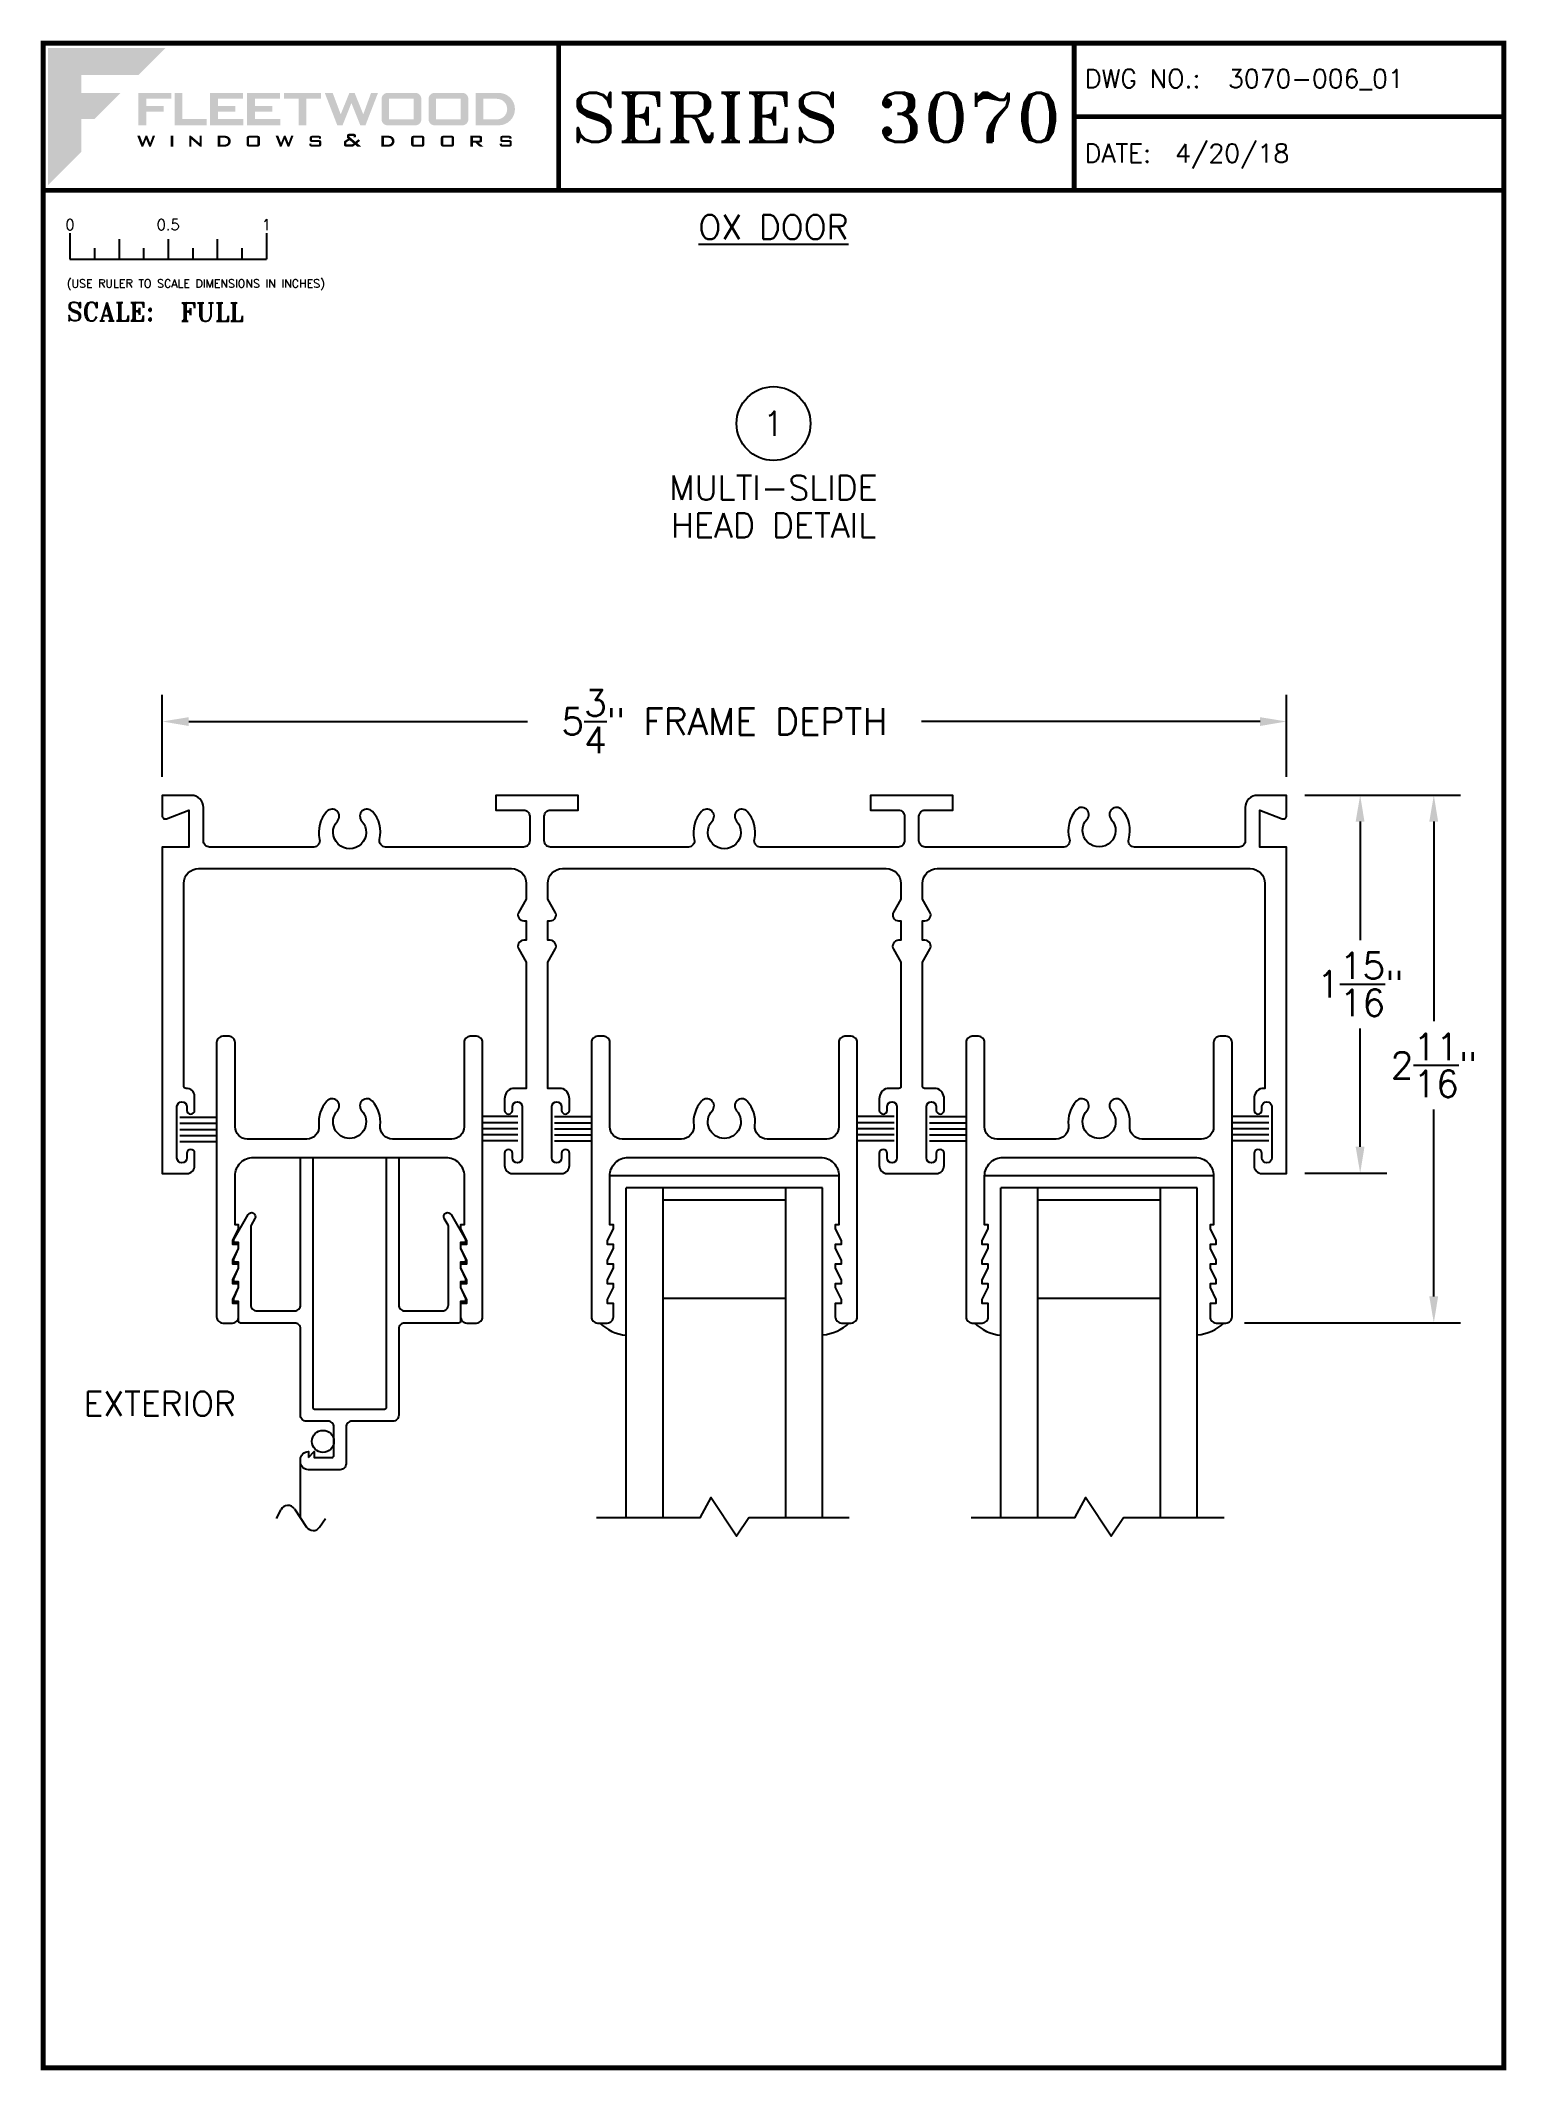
# Paper-space layout 'DETAIL 1' of a CAD drawing. Extents: x 0.3 to 7.8, y 0.1 to 10.4.
# The model-space entities are those that its viewports show. They can reach past a viewport. Long polylines and large blocks are cut down to what shows.
import ezdxf
from ezdxf.enums import TextEntityAlignment as Align

# ---------------------------------------------------------------- set-up
doc = ezdxf.new("R2010")
doc.units = 0
doc.header["$LTSCALE"] = 0.25
doc.header["$MEASUREMENT"] = 0
doc.layers.get('0').update_dxf_attribs({"linetype": 'CONTINUOUS'})
doc.layers.get('DEFPOINTS').update_dxf_attribs({"color": 1, "linetype": 'CONTINUOUS'})
for name, color, linetype in [('DIM', 7, 'CONTINUOUS'), ('FRAME', 1, 'CONTINUOUS'), ('GLASS-VINYL', 7, 'CONTINUOUS'), ('SASH', 5, 'CONTINUOUS'), ('SEAL', 7, 'CONTINUOUS'), ('TEXT', 7, 'CONTINUOUS'), ('VENT', 5, 'CONTINUOUS')]:
    doc.layers.add(name, color=color, linetype=linetype)
doc.layers.add('VP', color=40, linetype='CONTINUOUS', plot=False)
doc.layers.get('VP').off()
doc.styles.add('ROMANS', font='romans')
doc.styles.add('ROMANT', font='romant')
doc.styles.add('SIMPLEX-094', font='simplex.shx', dxfattribs={"height": 0.094})
doc.styles.get("Standard").update_dxf_attribs({"font": 'simplex.shx'})
doc.dimstyles.new('FULL SCALE', dxfattribs={"dimscale": 0.75, "dimtxt": 0.18, "dimasz": 0.18, "dimexe": 0.18, "dimexo": 0.125, "dimgap": 0.09, "dimtad": 0, "dimtih": 1, "dimtoh": 1, "dimdec": 4, "dimzin": 0, "dimdsep": 46, "dimlunit": 4, "dimtxsty": 'Standard', "dimcen": 0.09, "dimadec": 0, "dimazin": 0, "dimtfac": 1, "dimtdec": 4, "dimtofl": 0, "dimtmove": 0, "dimatfit": 3, "dimfxl": 0, "dimtolj": 1, "dimtzin": 0, "dimarcsym": 0})

# ---------------------------------------------------------------- blocks, each defined once
blk = doc.blocks.new('*D33')
at = {"layer": 'DEFPOINTS', "color": 0}
for p in [(6.644, 6.982), (0.92, 6.607), (6.644, 6.607)]:
    blk.add_point(p, dxfattribs=at)
at = {"layer": 'DIM', "color": 0, "lineweight": -2}
for p, q in [((0.92, 6.7), (0.92, 7.117)), ((6.644, 6.7), (6.644, 7.117)), ((1.055, 6.982), (2.779, 6.982)), ((6.509, 6.982), (4.785, 6.982))]:
    blk.add_line(p, q, dxfattribs=at)
at = {"layer": 'DIM', "color": 0}
for points in [[(1.055, 7.004), (1.055, 6.959), (0.92, 6.982)], [(6.509, 7.004), (6.509, 6.959), (6.644, 6.982)]]:
    blk.add_solid(points, dxfattribs=at)
at = {"layer": 'DIM', "color": 0, "insert": (3.782, 6.982), "char_height": 0.135, "attachment_point": 5}
blk.add_mtext('\\A1;5{\\H1.000000x;\\S3/4;}" FRAME DEPTH', dxfattribs=at)
blk = doc.blocks.new('sectball')
blk.add_circle((0, 0), 0.125)
blk.add_attdef('NO', text='', height=0.062).set_placement((0, 0), align=Align.MIDDLE_CENTER)
for tag, p in [('LINE1', (0, -0.2588)), ('LINE2', (0, -0.3864)), ('LINE3', (0, -0.5214))]:
    blk.add_attdef(tag, text='', height=0.078).set_placement(p, align=Align.CENTER)
blk = doc.blocks.new('*D34')
at = {"layer": 'DEFPOINTS', "color": 0}
for p in [(6.644, 6.607), (6.336, 3.919), (7.394, 3.919)]:
    blk.add_point(p, dxfattribs=at)
at = {"layer": 'DIM', "color": 0, "lineweight": -2}
for p, q in [((6.738, 6.607), (7.529, 6.607)), ((7.394, 6.472), (7.394, 5.456)), ((7.394, 4.054), (7.394, 5.006)), ((6.43, 3.919), (7.529, 3.919))]:
    blk.add_line(p, q, dxfattribs=at)
at = {"layer": 'DIM', "color": 0}
for points in [[(7.371, 6.472), (7.416, 6.472), (7.394, 6.607)], [(7.371, 4.054), (7.416, 4.054), (7.394, 3.919)]]:
    blk.add_solid(points, dxfattribs=at)
at = {"layer": 'DIM', "color": 0, "insert": (7.394, 5.231), "char_height": 0.135, "attachment_point": 5}
blk.add_mtext('\\A1;2{\\H1.000000x;\\S11/16;}"', dxfattribs=at)
blk = doc.blocks.new('Fleetwood_Logo_6-10-15')
h = blk.add_hatch(color=154)
h.dxf.hatch_style = 1
h.paths.add_polyline_path([(0.2526, -0.0017), (0.0019, -0.0017), (0.0019, -0.2942), (0.0725, -0.2236), (0.0725, -0.1535), (0.1007, -0.1535), (0.1567, -0.0976), (0.0725, -0.0976), (0.0725, -0.0596), (0.1946, -0.0596)])
h = blk.add_hatch(color=251)
h.dxf.hatch_style = 1
h.paths.add_polyline_path([(0.2487, -0.1256), (0.2112, -0.1256), (0.2112, -0.1102), (0.2647, -0.1102), (0.2647, -0.0976), (0.1946, -0.0976), (0.1946, -0.1667), (0.2112, -0.1667), (0.2112, -0.1377), (0.2487, -0.1377)])
h = blk.add_hatch(color=251)
h.dxf.hatch_style = 1
h.paths.add_polyline_path([(0.2886, -0.0976), (0.272, -0.0976), (0.272, -0.1667), (0.3401, -0.1667), (0.3401, -0.1535), (0.2886, -0.1535)])
h = blk.add_hatch(color=251)
h.dxf.hatch_style = 1
h.paths.add_polyline_path([(0.4175, -0.0976), (0.3474, -0.0976), (0.3474, -0.1667), (0.4185, -0.1667), (0.4185, -0.1534), (0.364, -0.1534), (0.364, -0.1377), (0.4015, -0.1377), (0.4015, -0.1256), (0.364, -0.1256), (0.364, -0.1102), (0.4175, -0.1102)])
h = blk.add_hatch(color=251)
h.dxf.hatch_style = 1
h.paths.add_polyline_path([(0.4965, -0.0976), (0.4264, -0.0976), (0.4264, -0.1667), (0.4975, -0.1667), (0.4975, -0.1534), (0.443, -0.1534), (0.443, -0.1377), (0.4804, -0.1377), (0.4804, -0.1256), (0.443, -0.1256), (0.443, -0.1102), (0.4965, -0.1102)])
h = blk.add_hatch(color=251)
h.dxf.hatch_style = 1
h.paths.add_polyline_path([(0.5842, -0.0976), (0.5054, -0.0976), (0.5054, -0.1102), (0.5365, -0.1102), (0.5365, -0.1667), (0.5531, -0.1667), (0.5531, -0.1102), (0.5842, -0.1102)])
h = blk.add_hatch(color=251)
h.dxf.hatch_style = 1
h.paths.add_polyline_path([(0.6089, -0.0976), (0.5921, -0.0976), (0.6188, -0.1667), (0.63, -0.1667), (0.6489, -0.1192), (0.6679, -0.1667), (0.6789, -0.1667), (0.7056, -0.0976), (0.6908, -0.0976), (0.6742, -0.1433), (0.6558, -0.0976), (0.6446, -0.0976), (0.6261, -0.1433)])
h = blk.add_hatch(color=251)
h.dxf.hatch_style = 1
h.paths.add_polyline_path([(0.7853, -0.0976), (0.726, -0.0976, 0.414214), (0.7133, -0.1102), (0.7133, -0.154, 0.414214), (0.726, -0.1667), (0.7853, -0.1667, 0.414214), (0.798, -0.154), (0.798, -0.1102, 0.414214)])
h.paths.add_polyline_path([(0.7819, -0.1102), (0.7819, -0.154), (0.7294, -0.154), (0.7294, -0.1102)], flags=16)
h = blk.add_hatch(color=251)
h.dxf.hatch_style = 1
h.paths.add_polyline_path([(0.8856, -0.0976), (0.8262, -0.0976, 0.414214), (0.8136, -0.1102), (0.8136, -0.154, 0.414214), (0.8262, -0.1667), (0.8856, -0.1667, 0.414214), (0.8982, -0.154), (0.8982, -0.1102, 0.414214)])
h.paths.add_polyline_path([(0.8822, -0.1102), (0.8822, -0.154), (0.8296, -0.154), (0.8296, -0.1102)], flags=16)
h = blk.add_hatch(color=251)
h.dxf.hatch_style = 1
h.paths.add_polyline_path([(0.9632, -0.0976), (0.914, -0.0976), (0.914, -0.1667), (0.9632, -0.1667, 1)])
h.paths.add_polyline_path([(0.9301, -0.1102), (0.9593, -0.1102, -1), (0.9593, -0.154), (0.9301, -0.154)], flags=16)
h = blk.add_hatch(color=7)
h.dxf.hatch_style = 1
h.paths.add_polyline_path([(0.2301, -0.1891), (0.2251, -0.1891), (0.2196, -0.2043), (0.2134, -0.1891), (0.2097, -0.1891), (0.2035, -0.2043), (0.1978, -0.1891), (0.1922, -0.1891), (0.2011, -0.2121), (0.2048, -0.2121), (0.2112, -0.1963), (0.2175, -0.2121), (0.2212, -0.2121)])
h = blk.add_hatch(color=7)
h.dxf.hatch_style = 1
h.paths.add_polyline_path([(0.2691, -0.1891), (0.2637, -0.1891), (0.2637, -0.2118), (0.2637, -0.2121), (0.2691, -0.2121)])
h = blk.add_hatch(color=7)
h.dxf.hatch_style = 1
h.paths.add_polyline_path([(0.3077, -0.1964), (0.3259, -0.2121), (0.3298, -0.2121), (0.3298, -0.1891), (0.325, -0.1891), (0.325, -0.2047), (0.3067, -0.1891), (0.3029, -0.1891), (0.3029, -0.2121), (0.3077, -0.2121)])
h = blk.add_hatch(color=7)
h.dxf.hatch_style = 1
h.paths.add_polyline_path([(0.3801, -0.1891), (0.3637, -0.1891), (0.3637, -0.2121), (0.3801, -0.2121, 1)])
h.paths.add_polyline_path([(0.3691, -0.2079), (0.3691, -0.1933), (0.3788, -0.1933, -1), (0.3788, -0.2079)], flags=16)
h = blk.add_hatch(color=7)
h.dxf.hatch_style = 1
h.paths.add_polyline_path([(0.4537, -0.2079), (0.4537, -0.1933, 0.414214), (0.4495, -0.1891), (0.4297, -0.1891, 0.414214), (0.4255, -0.1933), (0.4255, -0.2079, 0.414214), (0.4297, -0.2121), (0.4495, -0.2121, 0.414214)])
h.paths.add_polyline_path([(0.4308, -0.2079), (0.4308, -0.1933), (0.4484, -0.1933), (0.4484, -0.2079)], flags=16)
h = blk.add_hatch(color=7)
h.dxf.hatch_style = 1
h.paths.add_polyline_path([(0.5253, -0.1891), (0.5203, -0.1891), (0.5148, -0.2043), (0.5087, -0.1891), (0.5049, -0.1891), (0.4988, -0.2043), (0.493, -0.1891), (0.4874, -0.1891), (0.4963, -0.2121), (0.5001, -0.2121), (0.5064, -0.1963), (0.5127, -0.2121), (0.5164, -0.2121)])
h = blk.add_hatch(color=7)
h.dxf.hatch_style = 1
h.paths.add_polyline_path([(0.5801, -0.1891), (0.5643, -0.1891, 0.414214), (0.56, -0.1933), (0.56, -0.1981, 0.414214), (0.5643, -0.2024), (0.58, -0.2024), (0.58, -0.2078), (0.5637, -0.2078), (0.5637, -0.2052), (0.5591, -0.2062), (0.5591, -0.2078, 0.414214), (0.5634, -0.2121), (0.5805, -0.2121, 0.414214), (0.5848, -0.2078), (0.5848, -0.2024, 0.414214), (0.5805, -0.1982), (0.5648, -0.1982), (0.5648, -0.193), (0.5798, -0.193), (0.5798, -0.1958), (0.5843, -0.1948), (0.5843, -0.1933, 0.414214)])
h = blk.add_hatch(color=7)
h.dxf.hatch_style = 1
h.paths.add_polyline_path([(0.645, -0.1913, -0.222262), (0.6447, -0.1906), (0.6447, -0.1892), (0.6535, -0.1892), (0.6535, -0.193), (0.6587, -0.1918), (0.6587, -0.189, 0.414214), (0.6544, -0.1847), (0.6437, -0.1847, 0.414214), (0.6394, -0.189), (0.6394, -0.1922, 0.222262), (0.6407, -0.1948), (0.6415, -0.1955), (0.6345, -0.1998, 0.260684), (0.6329, -0.2027), (0.6329, -0.2078, 0.414214), (0.6372, -0.2121), (0.6514, -0.2121, 0.17577), (0.6536, -0.2113), (0.657, -0.2085), (0.6614, -0.2121), (0.6699, -0.2121), (0.6613, -0.2049), (0.6676, -0.1997), (0.6637, -0.1964), (0.6574, -0.2017)])
h.paths.add_polyline_path([(0.6532, -0.2052), (0.6509, -0.2072, -0.17577), (0.6502, -0.2074), (0.6382, -0.2074), (0.6382, -0.2033, -0.260684), (0.6387, -0.2025), (0.6451, -0.1985)], flags=16)
h = blk.add_hatch(color=7)
h.dxf.hatch_style = 1
h.paths.add_polyline_path([(0.7294, -0.1891), (0.713, -0.1891), (0.713, -0.2121), (0.7294, -0.2121, 1)])
h.paths.add_polyline_path([(0.7184, -0.2079), (0.7184, -0.1933), (0.7281, -0.1933, -1), (0.7281, -0.2079)], flags=16)
h = blk.add_hatch(color=7)
h.dxf.hatch_style = 1
h.paths.add_polyline_path([(0.8045, -0.2079), (0.8045, -0.1933, 0.414214), (0.8003, -0.1891), (0.7805, -0.1891, 0.414214), (0.7763, -0.1933), (0.7763, -0.2079, 0.414214), (0.7805, -0.2121), (0.8003, -0.2121, 0.414214)])
h.paths.add_polyline_path([(0.7816, -0.2079), (0.7816, -0.1933), (0.7992, -0.1933), (0.7992, -0.2079)], flags=16)
h = blk.add_hatch(color=7)
h.dxf.hatch_style = 1
h.paths.add_polyline_path([(0.8678, -0.2079), (0.8678, -0.1933, 0.414214), (0.8636, -0.1891), (0.8438, -0.1891, 0.414214), (0.8396, -0.1933), (0.8396, -0.2079, 0.414214), (0.8438, -0.2121), (0.8636, -0.2121, 0.414214)])
h.paths.add_polyline_path([(0.8449, -0.2079), (0.8449, -0.1933), (0.8624, -0.1933), (0.8624, -0.2079)], flags=16)
h = blk.add_hatch(color=7)
h.dxf.hatch_style = 1
h.paths.add_polyline_path([(0.9277, -0.1993), (0.9277, -0.1933, 0.414214), (0.9235, -0.1891), (0.9028, -0.1891), (0.9028, -0.2121), (0.9082, -0.2121), (0.9082, -0.2035), (0.9131, -0.2035), (0.9224, -0.2121), (0.9303, -0.2121), (0.9197, -0.2035), (0.9235, -0.2035, 0.414214)])
h.paths.add_polyline_path([(0.9082, -0.1993), (0.9082, -0.1933), (0.9214, -0.1933, -0.414214), (0.9224, -0.1943), (0.9224, -0.1983, -0.414214), (0.9214, -0.1993)], flags=16)
h = blk.add_hatch(color=7)
h.dxf.hatch_style = 1
h.paths.add_polyline_path([(0.9867, -0.1982), (0.971, -0.1982), (0.971, -0.193), (0.9859, -0.193), (0.9859, -0.1958), (0.9905, -0.1948), (0.9905, -0.1933, 0.414214), (0.9863, -0.1891), (0.9705, -0.1891, 0.414214), (0.9662, -0.1933), (0.9662, -0.1981, 0.414214), (0.9705, -0.2024), (0.9862, -0.2024), (0.9862, -0.2078), (0.9699, -0.2078), (0.9699, -0.2052), (0.9653, -0.2062), (0.9653, -0.2078, 0.414214), (0.9696, -0.2121), (0.9867, -0.2121, 0.414214), (0.991, -0.2078), (0.991, -0.2024, 0.414214)])
blk = doc.blocks.new('A-SIZE_P')
at = {"const_width": 0.025}
blk.add_lwpolyline([(0.313, 0.125), (7.751, 0.125), (7.751, 10.437), (0.313, 10.437)], close=True, dxfattribs=at)
for points in [[(2.938, 10.437), (2.938, 9.687)], [(5.563, 10.437), (5.563, 9.687)], [(5.563, 10.062), (7.751, 10.062)], [(0.313, 9.687), (7.751, 9.687)]]:
    blk.add_lwpolyline(points, dxfattribs=at)
at = {"xscale": 2.387023416083395, "yscale": 2.387023416083395, "zscale": 2.387023416083395}
blk.add_blockref('Fleetwood_Logo_6-10-15', (0.334, 10.416), dxfattribs=at)
for s, style, p in [('DWG NO.:', 'SIMPLEX-094', (5.617, 10.209)), ('DATE:', 'SIMPLEX-094', (5.616, 9.829)), ('SCALE:', 'ROMANT', (0.433, 9.022))]:
    blk.add_text(s, height=0.094, dxfattribs=dict(style=style)).set_placement(p)
for tag, p, style in [('DWG_NO', (6.346, 10.209), 'SIMPLEX-094'), ('DATE', (6.077, 9.829), 'SIMPLEX-094'), ('SCALE', (1.011, 9.02), 'ROMANT')]:
    blk.add_attdef(tag, p, '', height=0.094, dxfattribs=dict(style=style))
for tag, height, style, width, p, p2 in [('DWG_NO_F', 0.094, 'SIMPLEX-094', 1.745692, (6.347, 10.209), (7.683, 10.209)), ('PRODUCT', 0.25, 'ROMANT', 1.390728, (3.001, 9.934), (5.5, 9.934))]:
    blk.add_attdef(tag, text='', height=height, dxfattribs=dict(style=style, width=width)).set_placement(p, p2, align=Align.FIT)
blk = doc.blocks.new('Full')
for p, q in [((0.137, -0.219), (0.137, -0.35)), ((0.262, -0.294), (0.262, -0.35)), ((0.387, -0.249), (0.387, -0.35)), ((0.512, -0.294), (0.512, -0.35)), ((0.637, -0.249), (0.637, -0.35)), ((0.762, -0.294), (0.762, -0.35)), ((0.887, -0.249), (0.887, -0.35)), ((1.012, -0.294), (1.012, -0.35)), ((1.137, -0.219), (1.137, -0.35)), ((0.137, -0.35), (1.137, -0.35))]:
    blk.add_line(p, q)
for s, p in [('0', (0.137, -0.219)), ('0.5', (0.637, -0.219)), ('1', (1.137, -0.219))]:
    blk.add_text(s, height=0.055).set_placement(p, align=Align.BOTTOM_CENTER)
at = {"style": 'ROMANS'}
blk.add_text('(USE RULER TO SCALE DIMENSIONS IN INCHES)', height=0.04115, dxfattribs=at).set_placement((0.12, -0.495))
blk = doc.blocks.new('*D61')
at = {"layer": 'DEFPOINTS', "color": 0}
for p in [(6.644, 6.607), (6.644, 4.681), (7.019, 4.681)]:
    blk.add_point(p, dxfattribs=at)
at = {"layer": 'DIM', "color": 0, "lineweight": -2}
for p, q in [((6.738, 6.607), (7.154, 6.607)), ((7.019, 6.472), (7.019, 5.869)), ((7.019, 4.816), (7.019, 5.419)), ((6.738, 4.681), (7.154, 4.681))]:
    blk.add_line(p, q, dxfattribs=at)
at = {"layer": 'DIM', "color": 0}
for points in [[(6.996, 6.472), (7.041, 6.472), (7.019, 6.607)], [(6.996, 4.816), (7.041, 4.816), (7.019, 4.681)]]:
    blk.add_solid(points, dxfattribs=at)
at = {"layer": 'DIM', "color": 0, "insert": (7.019, 5.644), "char_height": 0.135, "attachment_point": 5}
blk.add_mtext('\\A1;1{\\H1.000000x;\\S15/16;}"', dxfattribs=at)
blk = doc.blocks.new('3 TRACK HEAD')
blk.add_lwpolyline([(2.033, -0.729), (2.033, -0.752, -1), (1.983, -0.752), (1.983, -0.491, -1), (2.033, -0.491), (2.033, -0.509, 1), (2.073, -0.509), (2.073, -0.452, 0.348676), (2.033, -0.398), (1.963, -0.398), (1.963, 0.245), (2.001, 0.31, 0.57735), (1.975, 0.356), (1.963, 0.356), (1.963, 0.455), (1.975, 0.455, 0.57735), (2.001, 0.5), (1.963, 0.566), (1.963, 0.646, -0.414214), (2.038, 0.721), (3.686, 0.721, -0.414214), (3.761, 0.646), (3.761, 0.566), (3.723, 0.5, 0.57735), (3.749, 0.455), (3.761, 0.455), (3.761, 0.356), (3.749, 0.356, 0.57735), (3.723, 0.31), (3.761, 0.245), (3.761, -0.388, -0.414214), (3.751, -0.398), (3.691, -0.398, 0.348676), (3.651, -0.452), (3.651, -0.509, 1), (3.691, -0.509), (3.691, -0.491, -1), (3.741, -0.491), (3.741, -0.752, -1), (3.691, -0.752), (3.691, -0.729, 1), (3.651, -0.729), (3.651, -0.791, 0.414214), (3.691, -0.832), (3.816, -0.832), (3.941, -0.832, 0.414214), (3.981, -0.791), (3.981, -0.729, 1), (3.941, -0.729), (3.941, -0.752, -1), (3.891, -0.752), (3.891, -0.491, -1), (3.941, -0.491), (3.941, -0.509, 1), (3.981, -0.509), (3.981, -0.452, 0.348676), (3.941, -0.398), (3.881, -0.398, -0.414214), (3.871, -0.388), (3.871, 0.245), (3.909, 0.31, 0.57735), (3.883, 0.356), (3.871, 0.356), (3.871, 0.455), (3.883, 0.455, 0.57735), (3.909, 0.5), (3.871, 0.566), (3.871, 0.646, -0.414214), (3.946, 0.721), (5.539, 0.721, -0.414214), (5.614, 0.646), (5.614, -0.398), (5.599, -0.398, 0.348676), (5.559, -0.452), (5.559, -0.509, 1), (5.599, -0.509), (5.599, -0.491, -1), (5.649, -0.491), (5.649, -0.752, -1), (5.599, -0.752), (5.599, -0.729, 1), (5.559, -0.729), (5.559, -0.791, 0.414214), (5.599, -0.832), (5.724, -0.832), (5.724, 0.831), (5.589, 0.831), (5.589, 1.019), (5.702, 0.975, 0.528549), (5.724, 0.99), (5.724, 1.094), (5.576, 1.094, 0.414214), (5.514, 1.032), (5.514, 0.862, -0.414214), (5.483, 0.831), (4.95, 0.831, -0.500624), (4.921, 0.871, 0.262076), (4.886, 1.021, 1), (4.832, 0.972, -2.265582), (4.708, 0.972, 1), (4.654, 1.021, 0.262076), (4.619, 0.871, -0.500624), (4.59, 0.831), (3.884, 0.831, -0.414214), (3.853, 0.862), (3.853, 0.988, -0.414214), (3.884, 1.019), (4.026, 1.019), (4.026, 1.094), (3.606, 1.094), (3.606, 1.019), (3.748, 1.019, -0.414214), (3.779, 0.988), (3.779, 0.862, -0.414214), (3.748, 0.831), (3.045, 0.831, -0.485225), (3.015, 0.87, 0.248879), (2.978, 1.012, 1), (2.924, 0.963, -2.265582), (2.8, 0.963, 1), (2.746, 1.012, 0.248879), (2.709, 0.87, -0.485225), (2.679, 0.831), (1.976, 0.831, -0.414214), (1.945, 0.862), (1.945, 0.988, -0.414214), (1.976, 1.019), (2.118, 1.019), (2.118, 1.094), (1.698, 1.094), (1.698, 1.019), (1.84, 1.019, -0.414214), (1.871, 0.988), (1.871, 0.862, -0.414214), (1.84, 0.831), (1.137, 0.831, -0.485225), (1.107, 0.87, 0.248879), (1.07, 1.012, 1), (1.016, 0.963, -2.265582), (0.892, 0.963, 1), (0.838, 1.012, 0.248879), (0.801, 0.87, -0.485225), (0.771, 0.831), (0.241, 0.831, -0.414214), (0.21, 0.862), (0.21, 1.032, 0.414214), (0.148, 1.094), (0, 1.094), (0, 0.99, 0.528549), (0.022, 0.975), (0.135, 1.019), (0.135, 0.831), (0, 0.831), (0, -0.832), (0.125, -0.832, 0.414214), (0.165, -0.791), (0.165, -0.729, 1), (0.125, -0.729), (0.125, -0.752, -1), (0.075, -0.752), (0.075, -0.491, -1), (0.125, -0.491), (0.125, -0.509, 1), (0.165, -0.509), (0.165, -0.438, 0.443866), (0.121, -0.398, -0.443866), (0.11, -0.388), (0.11, 0.646, -0.414214), (0.185, 0.721), (1.778, 0.721, -0.414214), (1.853, 0.646), (1.853, 0.566), (1.815, 0.5, 0.57735), (1.841, 0.455), (1.853, 0.455), (1.853, 0.356), (1.841, 0.356, 0.57735), (1.815, 0.31), (1.853, 0.245), (1.853, -0.398), (1.783, -0.398, 0.348676), (1.743, -0.452), (1.743, -0.509, 1), (1.783, -0.509), (1.783, -0.491, -1), (1.833, -0.491), (1.833, -0.752, -1), (1.783, -0.752), (1.783, -0.729, 1), (1.743, -0.729), (1.743, -0.791, 0.414214), (1.783, -0.832), (1.908, -0.832), (2.033, -0.832, 0.414214), (2.073, -0.791), (2.073, -0.729, 1)], format="xyb", close=True)
blk = doc.blocks.new('3004 STD TOP-RAIL')
at = {"color": 5}
blk.add_lwpolyline([(-0.116, 0.106), (-0.116, 0.106, 0.216769), (-0.156, -0.018, -0.448133), (-0.218, -0.087), (-0.521, -0.087, -0.414214), (-0.583, -0.025), (-0.583, 0.405, 0.414214), (-0.614, 0.436), (-0.646, 0.436, 0.414214), (-0.677, 0.405), (-0.677, -0.993, 0.414214), (-0.646, -1.024), (-0.596, -1.024, 0.414214), (-0.565, -0.993), (-0.565, -0.924), (-0.595, -0.924), (-0.595, -0.904), (-0.565, -0.844), (-0.565, -0.824), (-0.595, -0.824), (-0.595, -0.804), (-0.565, -0.744), (-0.565, -0.724), (-0.595, -0.724), (-0.595, -0.704), (-0.565, -0.644), (-0.565, -0.624), (-0.595, -0.624), (-0.595, -0.604), (-0.565, -0.544), (-0.565, -0.524), (-0.583, -0.524), (-0.583, -0.275, -0.414214), (-0.489, -0.181), (0, -0.181), (0.489, -0.181, -0.414214), (0.583, -0.275), (0.583, -0.524), (0.565, -0.524), (0.565, -0.544), (0.595, -0.604), (0.595, -0.624), (0.565, -0.624), (0.565, -0.644), (0.595, -0.704), (0.595, -0.724), (0.565, -0.724), (0.565, -0.744), (0.595, -0.804), (0.595, -0.824), (0.565, -0.824), (0.565, -0.844), (0.595, -0.904), (0.595, -0.924), (0.565, -0.924), (0.565, -0.993, 0.414214), (0.596, -1.024), (0.646, -1.024, 0.414214), (0.677, -0.993), (0.677, 0.405, 0.414214), (0.646, 0.436), (0.614, 0.436, 0.414214), (0.583, 0.405), (0.583, -0.025, -0.414214), (0.521, -0.087), (0.218, -0.087, -0.448133), (0.156, -0.018, 0.216769), (0.116, 0.106, 0.999998), (0.062, 0.057, -0.651692), (0, -0.084, -0.651692), (-0.062, 0.057, 0.999998), (-0.116, 0.106), (-0.116, 0.106)], format="xyb", dxfattribs=at)
blk = doc.blocks.new('3766 SCREEN ADAPTER')
blk.add_line((0.25, 1.836), (0.25, 1.544))
blk.add_lwpolyline([(0.21, 1.528), (0.18, 1.498), (0.18, 1.528), (0.09, 1.528, 0.414214), (0.08, 1.518), (0.08, 1.373, 0.414214), (0.11, 1.343), (0.22, 1.343, -0.414214), (0.25, 1.313), (0.25, 0.873, 0.414214), (0.28, 0.843), (0.555, 0.843, -0.414214), (0.565, 0.833), (0.565, 0.733), (0.59, 0.733), (0.59, 0.718), (0.565, 0.663), (0.565, 0.633), (0.59, 0.633), (0.59, 0.618), (0.565, 0.563), (0.565, 0.533), (0.59, 0.533), (0.59, 0.518), (0.565, 0.463), (0.565, 0.433), (0.59, 0.433), (0.59, 0.418), (0.517, 0.291, -1), (0.482, 0.311), (0.502, 0.345, 0.131652), (0.503, 0.35), (0.503, 0.75, 0.414214), (0.472, 0.781), (0.28, 0.781, 0.414214), (0.25, 0.751), (0.25, 0), (0.188, 0), (0.188, 1.271, 0.414214), (0.178, 1.281), (-0.178, 1.281, 0.414214), (-0.188, 1.271), (-0.188, 0), (-0.25, 0), (-0.25, 0.751, 0.414214), (-0.28, 0.781), (-0.472, 0.781, 0.414214), (-0.503, 0.75), (-0.503, 0.35, 0.131652), (-0.502, 0.345), (-0.482, 0.311, -1), (-0.517, 0.291), (-0.59, 0.418), (-0.59, 0.433), (-0.565, 0.433), (-0.565, 0.463), (-0.59, 0.518), (-0.59, 0.533), (-0.565, 0.533), (-0.565, 0.563), (-0.59, 0.618), (-0.59, 0.633), (-0.565, 0.633), (-0.565, 0.663), (-0.59, 0.718), (-0.59, 0.733), (-0.565, 0.733), (-0.565, 0.833, -0.414214), (-0.555, 0.843), (-0.28, 0.843, 0.414214), (-0.25, 0.873), (-0.25, 1.313, -0.414214), (-0.22, 1.343), (-0.012, 1.343, 0.414214), (0.018, 1.373), (0.018, 1.56, -0.414214), (0.048, 1.59), (0.21, 1.59, -0.414214), (0.25, 1.55), (0.25, 1.538, -0.414214), (0.21, 1.498)], format="xyb", close=True)
blk.add_circle((0.136, 1.446), 0.0563)

msp = doc.modelspace()

# ---------------------------------------------------------------- linework, layer by layer
at = {"layer": 'GLASS-VINYL'}
for p, q in [((-2.339, 16.624), (-3.505, 16.624)), ((-3.422, 14.881), (-3.422, 16.562)), ((-2.422, 16.562), (-3.422, 16.562)), ((-3.234, 14.881), (-3.234, 16.562)), ((-2.609, 14.881), (-2.609, 16.562)), ((-2.422, 14.881), (-2.422, 16.562)), ((-0.431, 16.624), (-1.597, 16.624)), ((-1.514, 14.881), (-1.514, 16.562)), ((-0.514, 16.562), (-1.514, 16.562)), ((-1.326, 14.881), (-1.326, 16.562)), ((-0.701, 14.881), (-0.701, 16.562)), ((-0.514, 14.881), (-0.514, 16.562)), ((-2.609, 16.5), (-3.234, 16.5)), ((-0.701, 16.5), (-1.326, 16.5)), ((-2.609, 15.999), (-3.234, 15.999)), ((-0.701, 15.999), (-1.326, 15.999))]:
    msp.add_line(p, q, dxfattribs=at)
for points in [[(-2.286, 14.881), (-2.797, 14.881), (-2.86, 14.789), (-2.991, 14.985), (-3.047, 14.881), (-3.573, 14.881)], [(-0.378, 14.881), (-0.889, 14.881), (-0.952, 14.789), (-1.083, 14.985), (-1.139, 14.881), (-1.665, 14.881)]]:
    msp.add_lwpolyline(points, dxfattribs=at)
for centre, start, end in [((-3.403, 16.029), 224.9356, 265.1823), ((-2.438, 16.031), 274.2808, 314.2526), ((-1.495, 16.029), 224.9356, 265.1823), ((-0.53, 16.031), 274.2808, 314.2526)]:
    msp.add_arc(centre, 0.218, start, end, dxfattribs=at)
at = {"layer": 'SASH'}
for p, q in [((-5.203, 14.878), (-5.179, 14.924)), ((-5.11, 14.927), (-5.049, 14.835)), ((-4.983, 14.835), (-4.953, 14.878))]:
    msp.add_line(p, q, dxfattribs=at)
for centre, start, end in [((-5.144, 14.905), 33.588, 151.8406), ((-5.016, 14.857), 213.588, 325.3881)]:
    msp.add_arc(centre, 0.04, start, end, dxfattribs=at)
at = {"layer": 'SEAL'}
for p, q in [((-5.694, 16.922), (-5.505, 16.922)), ((-5.694, 16.891), (-5.505, 16.891)), ((-5.694, 16.86), (-5.505, 16.86)), ((-3.973, 16.925), (-4.153, 16.925)), ((-3.973, 16.894), (-4.153, 16.894)), ((-3.973, 16.863), (-4.153, 16.863)), ((-3.786, 16.925), (-3.599, 16.925)), ((-3.786, 16.894), (-3.599, 16.894)), ((-3.786, 16.863), (-3.599, 16.863)), ((-2.057, 16.925), (-2.245, 16.925)), ((-2.057, 16.894), (-2.245, 16.894)), ((-2.057, 16.863), (-2.245, 16.863)), ((-1.878, 16.925), (-1.691, 16.925)), ((-1.878, 16.894), (-1.691, 16.894)), ((-1.878, 16.863), (-1.691, 16.863)), ((-0.149, 16.925), (-0.337, 16.925)), ((-0.149, 16.894), (-0.337, 16.894)), ((-0.149, 16.863), (-0.337, 16.863)), ((-5.694, 16.829), (-5.505, 16.829)), ((-5.694, 16.798), (-5.505, 16.798)), ((-3.973, 16.832), (-4.153, 16.832)), ((-3.973, 16.801), (-4.153, 16.801)), ((-3.786, 16.832), (-3.599, 16.832)), ((-3.786, 16.801), (-3.599, 16.801)), ((-2.057, 16.832), (-2.245, 16.832)), ((-2.057, 16.801), (-2.245, 16.801)), ((-1.878, 16.832), (-1.691, 16.832)), ((-1.878, 16.801), (-1.691, 16.801)), ((-0.149, 16.832), (-0.337, 16.832)), ((-0.149, 16.801), (-0.337, 16.801))]:
    msp.add_line(p, q, dxfattribs=at)

# ---------------------------------------------------------------- block references
at = {"layer": 'FRAME'}
msp.add_blockref('3 TRACK HEAD', (-5.784, 17.467), dxfattribs=at)
at = {"layer": 'SASH', "rotation": 180}
msp.add_blockref('3766 SCREEN ADAPTER', (-4.83, 16.717), dxfattribs=at)
at = {"layer": 'VENT'}
for p in [(-4.83, 16.898), (-2.922, 16.898), (-1.014, 16.898)]:
    msp.add_blockref('3004 STD TOP-RAIL', p, dxfattribs=at)

psp = doc.layouts.new('DETAIL 1')

# ---------------------------------------------------------------- block references
at = {"layer": 'DIM'}
ref = psp.add_blockref('A-SIZE_P', (0, 0), dxfattribs=at)
ref.add_attrib('DATE', '4/20/18', (6.07741, 9.82884), dxfattribs={"layer": '0', "height": 0.094, "style": 'SIMPLEX-094'})
ref.add_attrib('SCALE', 'FULL', (1.01101, 9.02035), dxfattribs={"layer": '0', "height": 0.094, "style": 'ROMANT'})
ref.add_attrib('PRODUCT', 'SERIES 3070', dxfattribs={"layer": '0', "height": 0.25, "style": 'ROMANT', "width": 0.981308}).set_placement((3.0005, 9.93352), (5.5005, 9.93352), align=Align.FIT)
ref.add_attrib('DWG_NO', '3070-006_01', (6.34634, 10.20879), dxfattribs={"layer": '0', "height": 0.094, "style": 'SIMPLEX-094'})
psp.add_blockref('Full', (0.313, 9.687), dxfattribs=at)
at = {"layer": 'TEXT'}
ref = psp.add_blockref('sectball', (4.032, 8.49938), dxfattribs=dict(at, xscale=1.504000000000005, yscale=1.504000000000005, zscale=1.504000000000005))
ref.add_attrib('NO', '1', dxfattribs={"layer": '0', "height": 0.125}).set_placement((4.032, 8.49938), align=Align.MIDDLE_CENTER)
ref.add_attrib('LINE1', 'MULTI-SLIDE', dxfattribs={"layer": '0', "height": 0.125}).set_placement((4.032, 8.1101), align=Align.CENTER)
ref.add_attrib('LINE2', 'HEAD DETAIL', dxfattribs={"layer": '0', "height": 0.125}).set_placement((4.032, 7.91829), align=Align.CENTER)

# ---------------------------------------------------------------- texts
psp.add_text('EXTERIOR', height=0.124, dxfattribs=at).set_placement((0.90684, 3.44541), align=Align.CENTER)
at = {"layer": 'TEXT', "insert": (4.032, 9.4995), "char_height": 0.124, "width": 1.2194, "attachment_point": 5}
psp.add_mtext('{\\LOX DOOR}', dxfattribs=at)

# ---------------------------------------------------------------- dimensions: what is measured, and where the dimension line sits
at = {"layer": 'DIM'}
dim = psp.add_linear_dim(base=(6.644, 6.9815), p1=(0.92, 6.6065), p2=(6.644, 6.6065), angle=180, text='<> FRAME DEPTH', dimstyle='FULL SCALE', dxfattribs=at)
dim.commit()
dim.dimension.update_dxf_attribs({"geometry": '*D33', "text_midpoint": (3.782, 6.9815)})
dim = psp.add_linear_dim(base=(7.394, 3.919), p1=(6.644, 6.6065), p2=(6.336, 3.919), angle=90, dimstyle='FULL SCALE', dxfattribs=at)
dim.commit()
dim.dimension.update_dxf_attribs({"geometry": '*D34', "text_midpoint": (7.394, 5.231), "dimtype": 160})
dim = psp.add_linear_dim(base=(7.019, 4.6805), p1=(6.644, 6.6065), p2=(6.644, 4.6805), angle=90, dimstyle='FULL SCALE', dxfattribs=at)
dim.commit()
dim.dimension.update_dxf_attribs({"geometry": '*D61', "text_midpoint": (7.019, 5.6435)})

# ---------------------------------------------------------------- viewports
at = {"layer": 'VP'}
psp.add_viewport(center=(3.83997, 4.78524), size=(6.1965, 4.036993), view_center_point=(-2.86381, 16.74056), view_height=4.0369931, dxfattribs=at)

doc.saveas('drawing.dxf')
